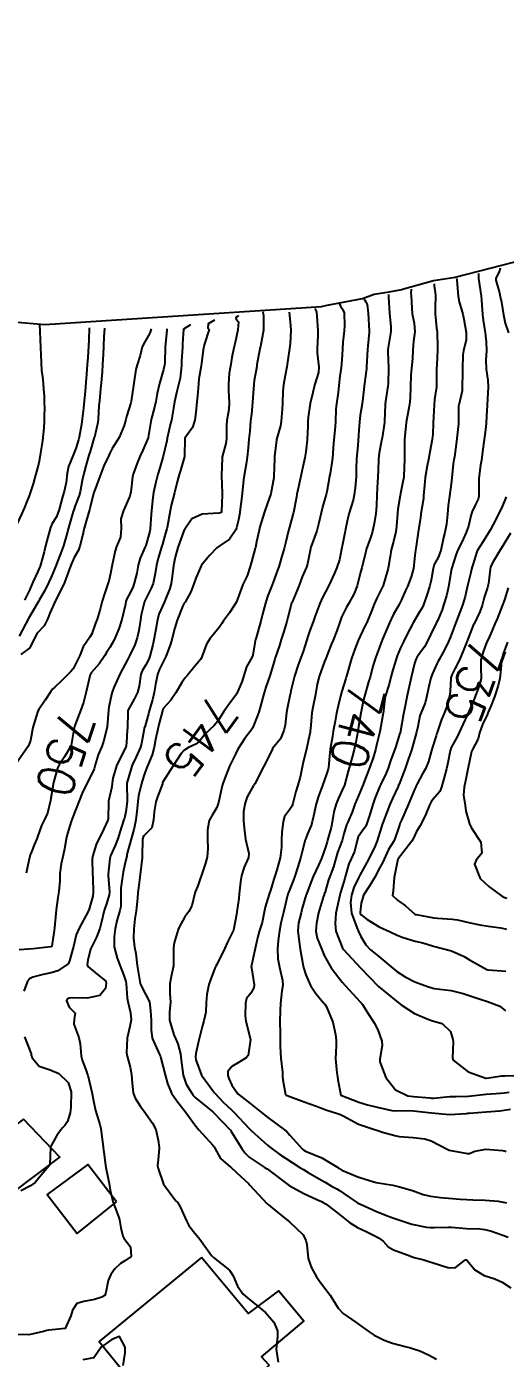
# Model space of a CAD drawing. Header units: metres. Extents: x 298520 to 308411, y 7433745 to 7450750.
# Drawn here: x 299340.1 to 299392.7, y 7449612.2 to 7449758.6 of the extents above; entities that cross this region are included whole.
import ezdxf
from ezdxf.enums import TextEntityAlignment as Align

# ---------------------------------------------------------------- set-up
doc = ezdxf.new("R2010")
doc.units = ezdxf.units.M
doc.header["$LTSCALE"] = 10
for name, color, linetype in [('Area', 45, 'Continuous'), ('Cotas', 45, 'Continuous'), ('Curvas de Nivel 1m', 11, 'Continuous'), ('Curvas de Nivel 5m', 15, 'Continuous'), ('Edificações', 30, 'Continuous'), ('Vias Primárias', 230, 'Continuous')]:
    doc.layers.add(name, color=color, linetype=linetype)
doc.styles.add('Style-STANDARD', font='STANDARD.shx')

msp = doc.modelspace()

# ---------------------------------------------------------------- linework, layer by layer
at = {"layer": 'Area'}
msp.add_polyline3d([(299327.1, 7449727.1, 755.53), (299342.08, 7449725.84, 754.56), (299372.51, 7449727.81, 744.97), (299373.14, 7449727.95, 744.9), (299377.02, 7449728.7, 743.29), (299378.3, 7449729.18, 742.67), (299379.96, 7449729.41, 742.09), (299381.36, 7449729.69, 741.09), (299381.41, 7449729.72, 740.94), (299384.83, 7449730.68, 739.72), (299387.22, 7449731.03, 739.11), (299394.91, 7449733.02, 735.55)], dxfattribs=at)
at = {"layer": 'Curvas de Nivel 1m', "flags": 128}
for points, elevation in [([(299392.16, 7449732.02), (299392.08, 7449731.7), (299391.67, 7449730.92), (299391.7, 7449730.69), (299392.09, 7449729.31), (299392.18, 7449728.91), (299392.3, 7449728.28), (299392.54, 7449726.91), (299392.73, 7449725.99), (299393.08, 7449724.9)], 737), ([(299387.38, 7449730.88), (299387.38, 7449730.86), (299387.39, 7449730.81), (299387.41, 7449730.67), (299387.54, 7449728.96), (299387.67, 7449728.32), (299388.05, 7449726.96), (299388.17, 7449726.43), (299388.43, 7449724.95), (299388.41, 7449724.16), (299388.12, 7449722.95), (299388.05, 7449722.51), (299388.02, 7449720.96), (299388.02, 7449720.51), (299388, 7449718.96), (299387.97, 7449718.55), (299387.61, 7449716.96), (299387.6, 7449716.9), (299387.57, 7449714.96), (299387.57, 7449714.9), (299387.51, 7449714.27), (299387.37, 7449712.96), (299387.15, 7449711.29), (299387.08, 7449710.97), (299387.01, 7449710.51), (299386.85, 7449708.97), (299386.77, 7449708.3), (299386.58, 7449706.97), (299386.44, 7449705.94), (299386.36, 7449704.98), (299386.27, 7449703.87), (299386.07, 7449702.98), (299385.93, 7449702.42), (299385.64, 7449700.99), (299385.33, 7449700.2), (299384.89, 7449699.43), (299384.78, 7449699), (299384.59, 7449697.72), (299384.39, 7449697), (299384.12, 7449696.17), (299383.74, 7449695.01), (299383.59, 7449694.69), (299383.26, 7449694.16), (299382.58, 7449693.02), (299381.91, 7449691.7), (299381.58, 7449691.03), (299381.47, 7449690.8), (299381.22, 7449690.3), (299380.84, 7449689.41), (299380.71, 7449689.04), (299380.37, 7449687.87), (299380.14, 7449687.05), (299379.94, 7449686.28), (299379.56, 7449685.06), (299379.49, 7449684.72), (299379.29, 7449683.06), (299379.27, 7449682.92), (299379.12, 7449682.08), (299378.92, 7449681.06), (299378.58, 7449679.58), (299378.45, 7449679.07), (299378.18, 7449678.18), (299377.79, 7449677.08), (299377.04, 7449675.09), (299376.43, 7449673.69), (299376.19, 7449673.1), (299375.89, 7449672.22), (299375.41, 7449671.11), (299375.28, 7449670.81), (299374.97, 7449669.82), (299374.82, 7449669.25), (299374.78, 7449669.11), (299374.27, 7449667.8), (299374.09, 7449667.12), (299373.85, 7449666.2), (299373.42, 7449665.13), (299373.28, 7449664.77), (299372.9, 7449663.46), (299372.82, 7449663.21), (299372.8, 7449663.13), (299372.75, 7449662.99), (299372.2, 7449661.14), (299371.97, 7449660.03), (299371.89, 7449659.14), (299372.05, 7449658.36), (299372.54, 7449657.13), (299372.62, 7449656.93), (299372.82, 7449656.46), (299373.59, 7449655.12), (299374.78, 7449653.54), (299375.15, 7449653.11), (299376.76, 7449651.38), (299376.9, 7449651.23), (299377.02, 7449651.09), (299377.67, 7449650), (299378.3, 7449649.07), (299378.72, 7449648.3), (299379.16, 7449647.06), (299379.2, 7449646.55), (299378.94, 7449645.06), (299378.94, 7449644.79), (299379.59, 7449643.05), (299380.64, 7449641.71), (299382.02, 7449641.03), (299382.63, 7449640.95), (299384.44, 7449640.8), (299384.63, 7449640.78), (299384.84, 7449640.78), (299386.63, 7449640.95), (299386.65, 7449640.95), (299387.3, 7449640.96), (299388.63, 7449640.99), (299388.68, 7449640.99), (299390.64, 7449641.23), (299392.21, 7449641.33), (299392.64, 7449641.36), (299393.17, 7449641.42)], 739), ([(299389.77, 7449731.45), (299389.77, 7449730.96), (299389.77, 7449730.94), (299389.77, 7449730.87), (299390.07, 7449728.94), (299390.12, 7449728.49), (299390.22, 7449726.93), (299390.29, 7449726.29), (299390.5, 7449724.93), (299390.64, 7449723.91), (299390.66, 7449722.93), (299390.6, 7449721.93), (299390.61, 7449720.93), (299390.79, 7449719.71), (299390.86, 7449718.93), (299390.77, 7449717.7), (299390.72, 7449716.93), (299390.66, 7449715.79), (299390.62, 7449714.93), (299390.5, 7449713.94), (299390.36, 7449712.93), (299390.27, 7449712.14), (299390.11, 7449710.93), (299390.01, 7449710.38), (299389.82, 7449708.94), (299389.81, 7449708.56), (299389.82, 7449706.94), (299389.73, 7449706.62), (299389.41, 7449705.98), (299389.08, 7449705.26), (299388.99, 7449704.94), (299388.67, 7449703.66), (299388.43, 7449702.95), (299388.09, 7449702.23), (299387.48, 7449700.96), (299387.44, 7449700.86), (299387.34, 7449700.58), (299386.83, 7449698.97), (299386.69, 7449698.34), (299386.48, 7449696.98), (299386.26, 7449696.01), (299385.95, 7449694.98), (299385.77, 7449694.48), (299385.26, 7449693.26), (299385.17, 7449693.07), (299385.13, 7449692.99), (299384.52, 7449691.71), (299384.18, 7449691), (299383.83, 7449690.4), (299383.21, 7449689.56), (299382.99, 7449689.23), (299382.89, 7449689.01), (299382.76, 7449688.57), (299382.39, 7449687.02), (299382.16, 7449686.03), (299381.95, 7449685.03), (299381.64, 7449683.54), (299381.54, 7449683.03), (299381.2, 7449681.12), (299381.19, 7449681.04), (299381.17, 7449680.98), (299381.11, 7449680.78), (299380.68, 7449679.45), (299380.54, 7449679.05), (299380.15, 7449677.97), (299379.83, 7449677.05), (299379.61, 7449676.5), (299379.05, 7449675.3), (299378.94, 7449675.06), (299378.38, 7449673.71), (299378.15, 7449673.07), (299377.78, 7449671.86), (299377.54, 7449671.08), (299377.38, 7449670.69), (299376.98, 7449670.12), (299376.56, 7449669.5), (299376.43, 7449669.1), (299376.16, 7449667.89), (299375.79, 7449667.1), (299375.51, 7449666.53), (299375.13, 7449665.11), (299375.09, 7449664.94), (299374.91, 7449664.33), (299374.62, 7449663.39), (299374.54, 7449663.11), (299374.22, 7449661.78), (299374.09, 7449661.12), (299374, 7449659.98), (299374.1, 7449659.12), (299374.82, 7449657.26), (299374.93, 7449657.11), (299376.8, 7449655.09), (299378.77, 7449653.06), (299380.76, 7449651.43), (299381.27, 7449651.03), (299382.74, 7449650.1), (299384.32, 7449649.41), (299384.73, 7449649.29), (299385.8, 7449648.98), (299386.71, 7449648.1), (299386.96, 7449647.22), (299386.98, 7449646.97), (299386.91, 7449645.19), (299387.01, 7449644.97), (299388.66, 7449643.67), (299390.6, 7449642.98), (299390.65, 7449642.98), (299392.34, 7449643.22), (299392.66, 7449643.23), (299394.27, 7449643.27)], 738), ([(299379.9, 7449729.11), (299379.9, 7449729.06), (299379.89, 7449728.84), (299379.98, 7449727.06), (299380.14, 7449725.56), (299380.14, 7449725.05), (299379.85, 7449723.29), (299379.82, 7449723.06), (299379.82, 7449722.84), (299379.89, 7449721.06), (299379.84, 7449719.33), (299379.81, 7449719.06), (299379.55, 7449717.36), (299379.5, 7449717.1), (299379.5, 7449717.06), (299379.43, 7449715.14), (299379.43, 7449715.06), (299379.18, 7449713.38), (299379.13, 7449713.06), (299378.87, 7449711.67), (299378.79, 7449711.07), (299378.74, 7449709.78), (299378.71, 7449709.07), (299378.63, 7449707.87), (299378.61, 7449707.07), (299378.58, 7449705.89), (299378.49, 7449705.07), (299378.33, 7449704.13), (299378.12, 7449703.07), (299377.95, 7449702.49), (299377.43, 7449701.08), (299377.41, 7449701.01), (299377.34, 7449700.72), (299376.94, 7449699.09), (299376.82, 7449698.59), (299376.43, 7449697.09), (299376.11, 7449696.27), (299375.47, 7449695.11), (299375.27, 7449694.75), (299374.73, 7449693.64), (299374.53, 7449693.12), (299374.21, 7449692.15), (299373.8, 7449691.12), (299373.63, 7449690.72), (299373.21, 7449689.7), (299373.05, 7449689.29), (299372.98, 7449689.13), (299372.85, 7449688.78), (299372.25, 7449687.14), (299372.04, 7449686.28), (299371.84, 7449685.15), (299371.54, 7449683.55), (299371.47, 7449683.15), (299371.31, 7449681.35), (299371.28, 7449681.16), (299371.26, 7449681.01), (299371.1, 7449680.19), (299370.91, 7449679.34), (299370.86, 7449679.16), (299370.5, 7449677.73), (299370.39, 7449677.17), (299370.16, 7449676.06), (299369.92, 7449675.17), (299369.71, 7449674.5), (299369.37, 7449673.18), (299369.28, 7449672.91), (299369.01, 7449672.48), (299368.43, 7449671.75), (299368.29, 7449671.19), (299368.17, 7449669.99), (299368.13, 7449669.19), (299368.12, 7449668.36), (299367.96, 7449667.19), (299367.6, 7449665.87), (299367.39, 7449665.2), (299367.27, 7449664.85), (299366.9, 7449663.61), (299366.8, 7449663.31), (299366.76, 7449663.21), (299366.32, 7449661.77), (299366.22, 7449661.22), (299365.99, 7449660.09), (299365.71, 7449659.22), (299365.51, 7449658.56), (299365.22, 7449657.23), (299365.16, 7449656.89), (299364.8, 7449655.35), (299364.78, 7449655.26), (299364.78, 7449655.23), (299364.8, 7449655.09), (299365.1, 7449653.23), (299365.08, 7449652.92), (299364.76, 7449652.32), (299364.27, 7449651.72), (299364.15, 7449651.24), (299364.13, 7449649.84), (299364.2, 7449649.24), (299364.7, 7449647.23), (299364.44, 7449645.48), (299364.24, 7449645.23), (299363.27, 7449644.64), (299362.67, 7449644.25), (299362.21, 7449643.71), (299362.2, 7449643.26), (299362.33, 7449642.94), (299362.64, 7449642.21), (299363.33, 7449641.24), (299364.62, 7449640.22), (299365.91, 7449639.22), (299366.6, 7449638.65), (299368.46, 7449637.3), (299368.58, 7449637.22), (299368.64, 7449637.18), (299369.05, 7449636.7), (299370.44, 7449635.16), (299370.56, 7449635.06), (299370.75, 7449634.97), (299372.55, 7449634.21), (299374.37, 7449633.11), (299374.47, 7449633.05), (299374.53, 7449633.01), (299374.76, 7449632.88), (299376.52, 7449632.13), (299377.32, 7449631.88), (299378.52, 7449631.51), (299380.35, 7449631.2), (299380.51, 7449631.18), (299381.09, 7449631.03), (299382.51, 7449630.63), (299383.71, 7449630.2), (299384.5, 7449629.99), (299385.62, 7449629.86), (299386.5, 7449629.77), (299387.77, 7449629.68), (299388.5, 7449629.63), (299389.17, 7449629.61), (299390.5, 7449629.58), (299391.96, 7449629.44), (299392.5, 7449629.35), (299392.87, 7449629.27)], 742), ([(299382.39, 7449729.7), (299382.35, 7449729.25), (299382.37, 7449729.02), (299382.4, 7449728.29), (299382.48, 7449727.02), (299382.69, 7449725.97), (299382.78, 7449725.02), (299382.64, 7449724), (299382.55, 7449723.02), (299382.52, 7449722.1), (299382.4, 7449721.02), (299382.34, 7449720.26), (299382.31, 7449719.02), (299382.25, 7449717.73), (299382.19, 7449717.03), (299382.1, 7449716.46), (299381.84, 7449715.04), (299381.65, 7449713.19), (299381.64, 7449713.04), (299381.63, 7449712.9), (299381.65, 7449711.04), (299381.57, 7449709.16), (299381.56, 7449709.04), (299381.44, 7449708.35), (299381.22, 7449707.25), (299381.18, 7449707.04), (299380.92, 7449705.52), (299380.87, 7449705.05), (299380.77, 7449703.65), (299380.68, 7449703.05), (299380.43, 7449701.97), (299380.19, 7449701.05), (299380.05, 7449700.33), (299379.84, 7449699.05), (299379.74, 7449698.64), (299379.3, 7449697.15), (299379.28, 7449697.08), (299379.27, 7449697.06), (299378.59, 7449695.76), (299378.3, 7449695.07), (299378.02, 7449694.31), (299377.51, 7449693.08), (299377.42, 7449692.91), (299377.25, 7449692.59), (299376.53, 7449691.09), (299376.17, 7449690.15), (299375.83, 7449689.1), (299375.25, 7449687.18), (299375.24, 7449687.11), (299375.22, 7449687.07), (299375.18, 7449686.92), (299374.76, 7449685.51), (299374.65, 7449685.11), (299374.35, 7449683.91), (299374.18, 7449683.12), (299374.02, 7449682.22), (299373.81, 7449681.12), (299373.71, 7449680.52), (299373.48, 7449679.13), (299373.43, 7449678.77), (299373.28, 7449677.13), (299373.24, 7449676.95), (299373.06, 7449676.4), (299372.61, 7449675.14), (299372.19, 7449673.98), (299371.92, 7449673.15), (299371.62, 7449671.78), (299371.49, 7449671.15), (299371.37, 7449670.77), (299370.97, 7449669.82), (299370.78, 7449669.34), (299370.72, 7449669.16), (299370.35, 7449667.76), (299370.19, 7449667.17), (299369.9, 7449666.2), (299369.58, 7449665.17), (299369.41, 7449664.68), (299368.9, 7449663.39), (299368.83, 7449663.24), (299368.82, 7449663.18), (299368.79, 7449663.08), (299368.32, 7449661.19), (299368.05, 7449660), (299367.9, 7449659.19), (299367.74, 7449658.1), (299367.68, 7449657.2), (299367.73, 7449656.11), (299367.91, 7449655.19), (299368.24, 7449653.73), (299368.26, 7449653.19), (299368.16, 7449652.58), (299368.01, 7449651.19), (299367.98, 7449650.42), (299367.95, 7449649.19), (299367.98, 7449647.93), (299367.98, 7449647.19), (299367.96, 7449646.46), (299368.06, 7449645.19), (299368.22, 7449643.62), (299368.23, 7449643.19), (299368.27, 7449642.8), (299368.54, 7449641.18), (299368.59, 7449641.13), (299368.63, 7449641.12), (299368.73, 7449641.08), (299370.62, 7449640.36), (299371.85, 7449639.92), (299372.62, 7449639.64), (299372.99, 7449639.51), (299374.29, 7449639.11), (299374.61, 7449638.99), (299374.88, 7449638.83), (299376.6, 7449637.93), (299378.33, 7449637.32), (299378.59, 7449637.25), (299379.24, 7449637.05), (299380.58, 7449636.66), (299381.05, 7449636.56), (299382.58, 7449636.44), (299383.88, 7449636.31), (299384.57, 7449636.07), (299386.42, 7449635.12), (299386.56, 7449635.07), (299387.16, 7449634.96), (299388.56, 7449634.71), (299388.79, 7449634.71), (299389.37, 7449634.94), (299390.57, 7449635.17), (299392.43, 7449635.03), (299392.56, 7449635), (299392.64, 7449634.98), (299392.83, 7449634.9)], 741), ([(299374.49, 7449728.09), (299374.62, 7449727.85), (299374.84, 7449727.51), (299375.01, 7449727.12), (299375.04, 7449725.72), (299374.99, 7449725.12), (299374.87, 7449723.87), (299374.82, 7449723.12), (299374.76, 7449721.95), (299374.67, 7449721.12), (299374.54, 7449720.15), (299374.42, 7449719.12), (299374.33, 7449718.35), (299374.15, 7449717.12), (299374.1, 7449716.56), (299374.04, 7449715.12), (299374.01, 7449714.63), (299373.86, 7449713.13), (299373.83, 7449712.79), (299373.73, 7449711.13), (299373.7, 7449710.88), (299373.45, 7449709.46), (299373.39, 7449709.19), (299373.38, 7449709.13), (299373.1, 7449707.45), (299373.03, 7449707.13), (299372.66, 7449705.88), (299372.48, 7449705.14), (299372.24, 7449704.01), (299372.01, 7449703.15), (299371.35, 7449701.34), (299371.31, 7449701.21), (299371.3, 7449701.16), (299370.97, 7449699.52), (299370.86, 7449699.16), (299370.4, 7449698.08), (299370.05, 7449697.17), (299369.85, 7449696.62), (299369.28, 7449695.32), (299369.23, 7449695.22), (299369.22, 7449695.18), (299368.82, 7449693.62), (299368.71, 7449693.19), (299368.36, 7449692.07), (299368.09, 7449691.19), (299367.88, 7449690.53), (299367.43, 7449689.2), (299367.37, 7449689.03), (299367.2, 7449688.42), (299366.82, 7449687.21), (299366.41, 7449685.96), (299366.18, 7449685.21), (299365.81, 7449683.89), (299365.61, 7449683.22), (299365.12, 7449681.91), (299364.91, 7449681.44), (299364.78, 7449681.23), (299364.06, 7449680.28), (299363.38, 7449679.25), (299363.27, 7449679.06), (299363.08, 7449678.68), (299362.38, 7449677.26), (299361.94, 7449676.15), (299361.63, 7449675.27), (299361.51, 7449674.8), (299361.2, 7449673.28), (299361.01, 7449672.72), (299360.45, 7449671.83), (299360.17, 7449671.29), (299359.98, 7449670.29), (299359.96, 7449669.29), (299360, 7449668.24), (299359.94, 7449667.29), (299359.71, 7449666.52), (299359.3, 7449665.3), (299359.21, 7449665), (299358.91, 7449664.13), (299358.66, 7449663.53), (299358.6, 7449663.3), (299358.27, 7449661.91), (299357.94, 7449661.31), (299357.47, 7449660.71), (299356.86, 7449659.59), (299356.75, 7449659.32), (299356.32, 7449657.84), (299356.24, 7449657.33), (299356.23, 7449656.74), (299356.23, 7449655.33), (299355.99, 7449654.14), (299355.82, 7449653.34), (299355.83, 7449652.27), (299355.92, 7449651.34), (299355.81, 7449650.27), (299355.78, 7449649.34), (299356.29, 7449647.75), (299356.47, 7449647.33), (299356.7, 7449646.75), (299357.01, 7449645.65), (299357.04, 7449645.32), (299357.07, 7449644.94), (299357.31, 7449643.32), (299357.64, 7449642.31), (299358.24, 7449641.31), (299358.41, 7449641.08), (299358.63, 7449640.85), (299360.58, 7449639.28), (299360.61, 7449639.25), (299362.49, 7449637.25), (299362.53, 7449637.2), (299362.58, 7449637.12), (299363.74, 7449635.24), (299364.08, 7449634.76), (299364.55, 7449634.31), (299366.22, 7449633.21), (299366.54, 7449633), (299367.31, 7449632.42), (299368.52, 7449631.49), (299368.97, 7449631.18), (299370.5, 7449630.33), (299372.01, 7449629.64), (299372.5, 7449629.41), (299372.68, 7449629.32), (299373.03, 7449629.13), (299374.48, 7449627.98), (299375.59, 7449627.1), (299376.46, 7449626.57), (299377.43, 7449626.11), (299378.45, 7449625.61), (299378.8, 7449625.42), (299379.28, 7449625.06), (299379.84, 7449624.45), (299380.43, 7449624.09), (299381.92, 7449623.54), (299382.43, 7449623.36), (299382.69, 7449623.28), (299383.77, 7449623), (299384.42, 7449622.79), (299384.7, 7449622.7), (299386.4, 7449622.18), (299387.23, 7449622.13), (299388.26, 7449622.95), (299388.36, 7449623.01), (299388.41, 7449623.01), (299388.52, 7449622.95), (299389.37, 7449621.9), (299390.4, 7449621.29), (299391.58, 7449620.91), (299392.39, 7449620.56), (299393.35, 7449619.92)], 744), ([(299377.21, 7449728.6), (299377.27, 7449728.49), (299377.38, 7449728.32), (299377.52, 7449728.01), (299377.65, 7449727.08), (299377.74, 7449725.08), (299377.74, 7449724.97), (299377.62, 7449723.46), (299377.59, 7449723.08), (299377.48, 7449721.19), (299377.46, 7449721.08), (299377.45, 7449720.95), (299377.22, 7449719.09), (299377.17, 7449718.7), (299376.97, 7449717.09), (299376.77, 7449715.85), (299376.68, 7449715.09), (299376.63, 7449714.22), (299376.55, 7449713.09), (299376.46, 7449712.11), (299376.37, 7449711.1), (299376.33, 7449709.98), (299376.31, 7449709.1), (299376.2, 7449707.87), (299376.11, 7449707.1), (299375.99, 7449706.52), (299375.57, 7449705.11), (299375.39, 7449704.39), (299375.16, 7449703.33), (299375.11, 7449703.11), (299374.82, 7449701.66), (299374.73, 7449701.12), (299374.49, 7449699.97), (299374.2, 7449699.12), (299373.94, 7449698.5), (299373.33, 7449697.13), (299373.32, 7449697.11), (299373.3, 7449697.07), (299372.63, 7449695.8), (299372.34, 7449695.14), (299371.8, 7449693.69), (299371.6, 7449693.15), (299371.24, 7449692.18), (299370.98, 7449691.42), (299370.89, 7449691.16), (299370.49, 7449689.89), (299370.25, 7449689.17), (299369.95, 7449688.41), (299369.54, 7449687.18), (299369.47, 7449686.89), (299369.16, 7449685.54), (299369.09, 7449685.25), (299369.07, 7449685.18), (299368.73, 7449683.59), (299368.67, 7449683.18), (299368.51, 7449681.79), (299368.39, 7449681.19), (299368, 7449680.29), (299367.14, 7449679.2), (299367.12, 7449679.17), (299367.08, 7449679.08), (299366.15, 7449677.21), (299365.17, 7449675.35), (299365.1, 7449675.23), (299365.07, 7449675.2), (299365.04, 7449675.16), (299364.35, 7449673.91), (299364.13, 7449673.24), (299363.94, 7449672.31), (299363.92, 7449671.24), (299364.04, 7449670.17), (299364.16, 7449669.24), (299364.51, 7449667.67), (299364.5, 7449667.23), (299364, 7449666.17), (299363.72, 7449665.24), (299363.61, 7449664.55), (299363.46, 7449663.24), (299363.41, 7449662.72), (299363.21, 7449661.25), (299363.15, 7449660.96), (299362.85, 7449659.25), (299362.17, 7449657.92), (299361.89, 7449657.26), (299361.02, 7449655.49), (299360.9, 7449655.28), (299360.87, 7449655.21), (299360.8, 7449655.07), (299360.29, 7449653.77), (299360.13, 7449653.29), (299359.89, 7449652.16), (299359.84, 7449651.29), (299359.78, 7449650.25), (299359.59, 7449649.29), (299359.4, 7449648.61), (299359.06, 7449647.3), (299358.99, 7449647.01), (299358.69, 7449645.68), (299358.66, 7449645.3), (299358.68, 7449644.98), (299359.31, 7449643.29), (299360.64, 7449641.51), (299360.74, 7449641.38), (299360.81, 7449641.28), (299361.7, 7449640.34), (299362.62, 7449639.51), (299362.89, 7449639.25), (299364.59, 7449637.42), (299364.77, 7449637.23), (299366.57, 7449635.61), (299366.78, 7449635.42), (299367.08, 7449635.2), (299367.95, 7449634.58), (299368.55, 7449634.17), (299370.15, 7449633.16), (299370.53, 7449632.93), (299371.06, 7449632.62), (299372.52, 7449631.77), (299372.92, 7449631.54), (299373.62, 7449631.12), (299374.2, 7449630.8), (299374.51, 7449630.61), (299376.03, 7449629.56), (299376.49, 7449629.26), (299376.61, 7449629.2), (299376.88, 7449629.08), (299378.48, 7449628.36), (299379.66, 7449627.87), (299380.47, 7449627.57), (299382.11, 7449627.02), (299382.46, 7449626.92), (299384.07, 7449626.61), (299384.46, 7449626.57), (299384.89, 7449626.56), (299386.46, 7449626.6), (299386.83, 7449626.6), (299388.46, 7449626.46), (299389.93, 7449626.4), (299390.46, 7449626.33), (299391.22, 7449626.14), (299392.45, 7449625.73), (299393.04, 7449625.48)], 743), ([(299366.07, 7449727.22), (299366.15, 7449726.73), (299366.15, 7449725.21), (299365.79, 7449723.41), (299365.75, 7449723.23), (299365.73, 7449723.11), (299365.6, 7449722.4), (299365.42, 7449721.4), (299365.39, 7449721.23), (299365.12, 7449719.69), (299365.06, 7449719.24), (299364.98, 7449717.81), (299364.94, 7449717.24), (299364.8, 7449715.97), (299364.71, 7449715.24), (299364.62, 7449714.12), (299364.54, 7449713.24), (299364.45, 7449712.27), (299364.34, 7449711.24), (299364.24, 7449710.46), (299364.01, 7449709.24), (299363.93, 7449708.75), (299363.78, 7449707.25), (299363.74, 7449706.93), (299363.53, 7449705.25), (299363.52, 7449705.12), (299363.38, 7449704.36), (299363.17, 7449703.46), (299363.09, 7449703.25), (299362.39, 7449702.23), (299361.36, 7449701.52), (299360.99, 7449701.28), (299360.21, 7449700.42), (299359.32, 7449699.38), (299359.29, 7449699.33), (299359.28, 7449699.3), (299358.69, 7449697.93), (299358.48, 7449697.31), (299358.15, 7449696.45), (299357.51, 7449695.32), (299357.41, 7449695.18), (299357.27, 7449694.92), (299356.64, 7449693.33), (299356.39, 7449692.48), (299356.09, 7449691.34), (299355.89, 7449690.67), (299355.39, 7449689.35), (299355.2, 7449688.96), (299354.67, 7449687.87), (299354.48, 7449687.36), (299354.26, 7449686.27), (299354.13, 7449685.36), (299353.94, 7449684.57), (299353.58, 7449683.37), (299353.48, 7449683.02), (299353.12, 7449681.72), (299353.03, 7449681.45), (299353.01, 7449681.37), (299352.72, 7449679.75), (299352.61, 7449679.37), (299352.14, 7449678.31), (299351.7, 7449677.38), (299351.54, 7449676.91), (299351.12, 7449675.39), (299351.12, 7449675.32), (299351.14, 7449673.4), (299351, 7449672.24), (299350.84, 7449671.56), (299350.79, 7449671.4), (299350.35, 7449670.02), (299350.16, 7449669.41), (299349.83, 7449668.54), (299349.31, 7449667.42), (299349.23, 7449667.13), (299349.06, 7449665.42), (299349.06, 7449665.27), (299349.2, 7449663.42), (299349.18, 7449663.12), (299348.88, 7449662.16), (299348.68, 7449661.62), (299348.62, 7449661.42), (299348.27, 7449660.02), (299348.12, 7449659.43), (299347.78, 7449658.49), (299347.24, 7449657.44), (299347.12, 7449657.14), (299346.81, 7449655.96), (299346.75, 7449655.44), (299346.8, 7449655.26), (299347.67, 7449654.55), (299348.78, 7449653.65), (299348.85, 7449653.42), (299348.77, 7449652.82), (299348.12, 7449652.07), (299346.76, 7449651.77), (299345.11, 7449651.82), (299344.76, 7449651.78), (299344.56, 7449651.67), (299344.46, 7449651.47), (299344.75, 7449650.77), (299345.41, 7449650.13), (299345.3, 7449649.46), (299345.27, 7449648.92), (299345.81, 7449647.45), (299345.99, 7449646.75), (299346.07, 7449645.45), (299346.19, 7449644.96), (299346.67, 7449643.72), (299346.76, 7449643.44), (299346.8, 7449643.3), (299347.27, 7449641.43), (299347.48, 7449640.29), (299347.67, 7449639.43), (299348.15, 7449637.87), (299348.24, 7449637.43), (299348.29, 7449637.13), (299348.51, 7449635.42), (299348.51, 7449635.37), (299348.56, 7449634.83), (299348.75, 7449633.42), (299348.8, 7449633.16), (299349.17, 7449631.41), (299349.27, 7449630.65), (299349.55, 7449629.41), (299350.22, 7449627.65), (299350.29, 7449627.4), (299350.45, 7449626.52), (299350.66, 7449625.61), (299350.77, 7449625.4), (299351.5, 7449624.45), (299351.58, 7449623.38), (299350.9, 7449622.91), (299350.41, 7449622.6), (299349.79, 7449622.02), (299349.36, 7449621.41), (299349.05, 7449620.75), (299348.8, 7449619.42), (299348.69, 7449619.1), (299348.37, 7449618.91), (299347.56, 7449618.63), (299346.36, 7449618.43), (299345.62, 7449618.19), (299345.14, 7449617.46), (299344.95, 7449616.86), (299344.32, 7449615.47), (299342.54, 7449615.27), (299342.32, 7449615.22), (299341.93, 7449615.11), (299340.32, 7449614.77), (299339.07, 7449614.78)], 747), ([(299360.75, 7449726.3), (299360.05, 7449725.89), (299360.03, 7449725.43), (299360.17, 7449725.29), (299359.62, 7449723.59), (299359.56, 7449723.35), (299359.55, 7449723.3), (299359.31, 7449721.58), (299359.27, 7449721.3), (299359.03, 7449719.85), (299358.97, 7449719.31), (299358.88, 7449717.98), (299358.8, 7449717.31), (299358.68, 7449716.15), (299358.59, 7449715.31), (299358.32, 7449714.5), (299357.49, 7449713.32), (299357.45, 7449711.34), (299357.45, 7449711.32), (299356.99, 7449709.78), (299356.85, 7449709.33), (299356.63, 7449708.53), (299356.34, 7449707.34), (299355.99, 7449705.93), (299355.86, 7449705.34), (299355.54, 7449703.52), (299355.51, 7449703.35), (299355.37, 7449702.89), (299355.03, 7449701.68), (299354.93, 7449701.35), (299354.56, 7449700.14), (299354.37, 7449699.36), (299354.22, 7449698.45), (299354, 7449697.36), (299353.8, 7449696.86), (299353.28, 7449695.83), (299353.12, 7449695.52), (299353.06, 7449695.37), (299352.7, 7449693.93), (299352.6, 7449693.38), (299352.42, 7449692.2), (299352.24, 7449691.38), (299351.99, 7449690.62), (299351.39, 7449689.39), (299351.32, 7449689.27), (299351.2, 7449689.05), (299350.32, 7449687.4), (299349.67, 7449685.92), (299349.48, 7449685.42), (299349.41, 7449685.16), (299349.14, 7449683.75), (299349.08, 7449683.47), (299349.08, 7449683.42), (299348.94, 7449681.6), (299348.91, 7449681.42), (299348.54, 7449679.98), (299348.34, 7449679.43), (299347.97, 7449678.54), (299347.63, 7449677.43), (299347.5, 7449676.99), (299347.05, 7449676.01), (299346.73, 7449675.44), (299346.18, 7449674.3), (299345.85, 7449673.46), (299345.14, 7449671.61), (299345.08, 7449671.47), (299344.99, 7449671.2), (299344.57, 7449669.88), (299344.47, 7449669.48), (299344.24, 7449668.19), (299344.09, 7449667.48), (299343.87, 7449666.54), (299343.74, 7449665.48), (299343.72, 7449664.67), (299343.63, 7449663.48), (299343.53, 7449662.84), (299343.33, 7449661.49), (299343.28, 7449661.07), (299343.15, 7449659.49), (299343.12, 7449659.22), (299342.87, 7449657.49), (299342.86, 7449657.45), (299342.82, 7449657.43), (299342.75, 7449657.42), (299340.82, 7449657.21), (299339.27, 7449657.08)], 749), ([(299363.4, 7449726.8), (299363.08, 7449726.61), (299363.12, 7449726.41), (299363.38, 7449726.11), (299363.3, 7449725.25), (299363.01, 7449723.86), (299362.89, 7449723.26), (299362.67, 7449722.19), (299362.49, 7449721.26), (299362.36, 7449720.47), (299362.28, 7449719.26), (299362.29, 7449718.53), (299362.35, 7449717.26), (299362.31, 7449716.48), (299362.11, 7449715.26), (299362.06, 7449714.71), (299362.06, 7449713.26), (299362, 7449712.75), (299361.6, 7449711.27), (299361.58, 7449711.15), (299361.53, 7449709.27), (299361.53, 7449709.18), (299361.58, 7449707.27), (299361.58, 7449707.11), (299361.51, 7449705.27), (299361.48, 7449705.18), (299361.39, 7449705.12), (299361.22, 7449705.1), (299359.39, 7449704.98), (299358.24, 7449704.45), (299357.47, 7449703.32), (299357.44, 7449703.26), (299357.37, 7449703.13), (299356.73, 7449701.33), (299356.43, 7449700.24), (299356.24, 7449699.34), (299356.09, 7449698.12), (299355.99, 7449697.34), (299355.84, 7449696.8), (299355.27, 7449695.45), (299355.24, 7449695.38), (299355.23, 7449695.35), (299354.64, 7449693.97), (299354.47, 7449693.36), (299354.28, 7449692.32), (299354.11, 7449691.36), (299353.95, 7449690.63), (299353.63, 7449689.37), (299353.51, 7449689.05), (299353.19, 7449688.43), (299352.8, 7449687.76), (299352.65, 7449687.38), (299352.48, 7449686.07), (299352.29, 7449685.38), (299351.9, 7449684.63), (299351.22, 7449683.39), (299351.2, 7449683.32), (299351.17, 7449681.39), (299351.16, 7449681.34), (299351.1, 7449680.44), (299351.02, 7449679.46), (299351, 7449679.39), (299350.91, 7449679.22), (299349.99, 7449677.41), (299349.58, 7449675.94), (299349.51, 7449675.41), (299349.45, 7449675), (299349.1, 7449673.42), (299349.09, 7449673.34), (299349.04, 7449671.42), (299349.03, 7449671.38), (299348.99, 7449671.25), (299348.4, 7449670), (299348.1, 7449669.43), (299347.72, 7449668.68), (299347.35, 7449667.44), (299347.31, 7449667.06), (299347.32, 7449665.44), (299347.35, 7449665), (299347.42, 7449663.43), (299347.35, 7449662.97), (299346.92, 7449661.44), (299346.91, 7449661.4), (299346.87, 7449661.29), (299345.87, 7449659.45), (299345.55, 7449658.75), (299345.23, 7449657.46), (299344.81, 7449655.86), (299344.68, 7449655.6), (299344.55, 7449655.47), (299343.5, 7449654.78), (299342.79, 7449654.54), (299341.91, 7449654.38), (299340.78, 7449654.08), (299340.41, 7449653.89), (299340.15, 7449653.53), (299339.76, 7449652.54)], 748), ([(299368.96, 7449727.19), (299369.11, 7449725.72), (299369.14, 7449725.18), (299369.07, 7449723.73), (299369.01, 7449723.19), (299368.83, 7449721.95), (299368.71, 7449721.19), (299368.53, 7449720.23), (299368.33, 7449719.19), (299368.26, 7449718.49), (299368.21, 7449717.19), (299368.18, 7449716.54), (299368.08, 7449715.19), (299368.01, 7449714.69), (299367.58, 7449713.2), (299367.56, 7449713.13), (299367.48, 7449712.51), (299367.36, 7449711.31), (299367.34, 7449711.2), (299367.33, 7449711.08), (299367.27, 7449709.2), (299367.26, 7449709.02), (299366.96, 7449707.21), (299366.55, 7449706.07), (299366.23, 7449705.22), (299365.74, 7449703.59), (299365.65, 7449703.23), (299365.36, 7449701.92), (299365.25, 7449701.33), (299365.23, 7449701.23), (299364.82, 7449699.74), (299364.68, 7449699.24), (299364.34, 7449698.21), (299363.88, 7449697.24), (299363.7, 7449696.84), (299363.28, 7449695.62), (299363.17, 7449695.35), (299363.12, 7449695.25), (299362.38, 7449694.14), (299361.74, 7449693.27), (299361.55, 7449692.97), (299361.25, 7449692.53), (299360.22, 7449691.29), (299359.85, 7449690.67), (299359.37, 7449689.3), (299359.32, 7449689.18), (299359.2, 7449689.01), (299358.43, 7449688.07), (299357.82, 7449687.31), (299357.53, 7449686.97), (299357.17, 7449686.49), (299356.5, 7449685.33), (299355.95, 7449684.54), (299355.14, 7449683.64), (299355.04, 7449683.44), (299355.02, 7449683.35), (299354.64, 7449681.84), (299354.52, 7449681.36), (299354.25, 7449680.2), (299354.1, 7449679.36), (299353.9, 7449678.54), (299353.4, 7449677.37), (299353.3, 7449677.13), (299353.05, 7449676.43), (299352.79, 7449675.62), (299352.72, 7449675.37), (299352.38, 7449674.01), (299352.31, 7449673.38), (299352.25, 7449672.63), (299352.09, 7449671.38), (299351.9, 7449670.47), (299351.61, 7449669.39), (299351.12, 7449667.57), (299351.09, 7449667.4), (299350.94, 7449666.67), (299350.71, 7449665.62), (299350.67, 7449665.4), (299350.44, 7449663.86), (299350.43, 7449663.4), (299350.43, 7449661.86), (299350.34, 7449661.41), (299349.99, 7449660.28), (299349.82, 7449659.41), (299349.72, 7449658.53), (299349.73, 7449657.41), (299350.06, 7449656.16), (299350.35, 7449655.4), (299350.79, 7449654.25), (299350.99, 7449653.61), (299351.02, 7449653.4), (299351.15, 7449651.78), (299351.22, 7449651.39), (299351.51, 7449650.16), (299351.59, 7449649.39), (299351.44, 7449648.67), (299351.13, 7449647.39), (299351.08, 7449645.78), (299351.13, 7449645.39), (299351.46, 7449644.17), (299351.62, 7449643.39), (299351.7, 7449642.44), (299351.8, 7449641.38), (299352.01, 7449640.77), (299352.62, 7449639.85), (299352.98, 7449639.37), (299353.92, 7449638.03), (299354.29, 7449637.35), (299354.57, 7449636.16), (299354.67, 7449635.35), (299354.67, 7449635.24), (299354.55, 7449634.02), (299354.48, 7449633.41), (299354.49, 7449633.35), (299354.54, 7449633.06), (299355.14, 7449631.34), (299356.49, 7449629.48), (299356.58, 7449629.41), (299356.66, 7449629.33), (299356.96, 7449628.84), (299357.68, 7449627.31), (299357.93, 7449626.78), (299358.45, 7449626.11), (299359.14, 7449625.29), (299360.43, 7449623.49), (299360.63, 7449623.28), (299362.4, 7449621.88), (299362.81, 7449621.25), (299363.26, 7449620.12), (299363.89, 7449619.24), (299364.37, 7449618.81), (299366.34, 7449617.21), (299367.28, 7449616.15), (299367.69, 7449615.19), (299367.67, 7449614.54), (299367.53, 7449613.2), (299367.74, 7449611.74)], 746), ([(299355.51, 7449725.34), (299355.49, 7449725.2), (299355.33, 7449723.34), (299355.27, 7449721.67), (299355.24, 7449721.35), (299355.13, 7449720.9), (299354.71, 7449719.35), (299354.45, 7449718.26), (299354.28, 7449717.36), (299354.14, 7449716.75), (299353.78, 7449715.37), (299353.5, 7449713.61), (299353.47, 7449713.39), (299353.47, 7449713.37), (299352.85, 7449712.01), (299352.56, 7449711.38), (299352.24, 7449710.6), (299351.79, 7449709.39), (299351.72, 7449709.1), (299351.53, 7449707.39), (299351.52, 7449707.3), (299351.42, 7449706.97), (299350.74, 7449705.4), (299350.46, 7449704.48), (299350.5, 7449703.4), (299350.4, 7449702.44), (299349.97, 7449701.41), (299349.81, 7449700.95), (299349.49, 7449699.42), (299349.31, 7449698.47), (299349.12, 7449697.6), (299349.07, 7449697.42), (299348.6, 7449696.11), (299348.4, 7449695.43), (299348.16, 7449694.54), (299347.83, 7449693.43), (299347.67, 7449693.01), (299347.24, 7449691.82), (299347.02, 7449691.44), (299346.29, 7449690.38), (299345.92, 7449689.46), (299345.19, 7449687.97), (299344.96, 7449687.7), (299344.71, 7449687.47), (299343.95, 7449686.7), (299343.17, 7449685.96), (299342.93, 7449685.73), (299342.75, 7449685.49), (299342.11, 7449684.54), (299341.43, 7449683.51), (299341.33, 7449683.31), (299341.13, 7449682.72), (299340.78, 7449681.52), (299340.51, 7449680.1), (299340.29, 7449679.52), (299339.06, 7449677.72)], 751), ([(299348.66, 7449725.43), (299348.59, 7449724.47), (299348.54, 7449723.43), (299348.5, 7449722.53), (299348.44, 7449721.43), (299348.39, 7449720.62), (299348.28, 7449719.43), (299348.22, 7449718.77), (299348.09, 7449717.43), (299348.04, 7449716.93), (299347.95, 7449715.44), (299347.91, 7449715.04), (299347.54, 7449713.44), (299347.53, 7449713.4), (299347.49, 7449713.31), (299347.07, 7449711.85), (299346.94, 7449711.45), (299346.6, 7449710.3), (299346.38, 7449709.45), (299346.21, 7449708.68), (299345.96, 7449707.45), (299345.85, 7449707.03), (299345.4, 7449705.83), (299345.3, 7449705.56), (299345.26, 7449705.46), (299345.22, 7449705.29), (299344.69, 7449703.47), (299344.43, 7449702.54), (299344.13, 7449701.48), (299343.93, 7449700.9), (299343.37, 7449699.49), (299343.32, 7449699.37), (299342.77, 7449698.04), (299342.54, 7449697.5), (299342.14, 7449696.66), (299341.48, 7449695.51), (299341.4, 7449695.39), (299341.28, 7449695.19), (299340.65, 7449694.13), (299340.3, 7449693.52), (299339.27, 7449691.58)], 753), ([(299353.77, 7449725.37), (299353.63, 7449724.87), (299353.07, 7449723.92), (299352.8, 7449723.38), (299352.56, 7449722.42), (299352.23, 7449721.38), (299352.09, 7449720.87), (299351.87, 7449719.39), (299351.84, 7449719.11), (299351.57, 7449717.39), (299351.57, 7449717.37), (299351.54, 7449717.23), (299351.1, 7449715.82), (299350.99, 7449715.4), (299350.82, 7449714.72), (299350.25, 7449713.41), (299349.48, 7449712.18), (299349.22, 7449711.68), (299349.11, 7449711.42), (299348.59, 7449710.29), (299348.24, 7449709.43), (299348.03, 7449708.84), (299347.52, 7449707.44), (299347.49, 7449707.37), (299347.42, 7449707.12), (299347.09, 7449705.75), (299347.01, 7449705.44), (299346.62, 7449704.2), (299346.43, 7449703.45), (299346.23, 7449702.58), (299345.95, 7449701.45), (299345.78, 7449701.02), (299345.33, 7449700.22), (299345.09, 7449699.7), (299345, 7449699.46), (299344.81, 7449698.96), (299344.25, 7449697.48), (299343.28, 7449695.52), (299343.27, 7449695.5), (299342.65, 7449694.1), (299342.4, 7449693.5), (299342.02, 7449692.72), (299341.24, 7449691.9), (299341.03, 7449691.51), (299340.45, 7449690.29), (299339.45, 7449689.54)], 752), ([(299346.95, 7449725.45), (299346.93, 7449724.14), (299346.9, 7449723.45), (299346.82, 7449722.22), (299346.76, 7449721.45), (299346.66, 7449720.36), (299346.6, 7449719.45), (299346.52, 7449718.48), (299346.42, 7449717.45), (299346.35, 7449716.63), (299346.21, 7449715.45), (299346.12, 7449714.84), (299345.86, 7449713.46), (299345.79, 7449713.16), (299345.48, 7449712.19), (299345.19, 7449711.46), (299344.69, 7449710.23), (299344.54, 7449709.47), (299344.42, 7449708.46), (299344.2, 7449707.48), (299344.03, 7449706.87), (299343.68, 7449705.49), (299343.38, 7449704.69), (299342.91, 7449703.96), (299342.71, 7449703.5), (299342.4, 7449702.46), (299342.17, 7449701.5), (299342, 7449700.85), (299341.64, 7449699.51), (299341.57, 7449699.26), (299341.31, 7449698.67), (299340.77, 7449697.52), (299340.39, 7449696.62), (299339.85, 7449695.53)], 754), ([(299392.83, 7449706.9), (299392.42, 7449705.89), (299391.93, 7449704.91), (299391.38, 7449703.83), (299391.07, 7449703.23), (299390.89, 7449702.92), (299390.3, 7449701.99), (299389.65, 7449700.94), (299389.56, 7449700.72), (299389.33, 7449699.99), (299389.09, 7449699.18), (299389.02, 7449698.94), (299388.93, 7449698.55), (299388.55, 7449696.95), (299388.33, 7449695.91), (299388.04, 7449694.96), (299387.25, 7449692.97), (299386.7, 7449691.51), (299386.48, 7449690.98), (299386.07, 7449690.13), (299385.44, 7449688.99), (299385.36, 7449688.83), (299385.2, 7449688.52), (299384.71, 7449687.47), (299384.55, 7449687), (299384.3, 7449685.87), (299384.11, 7449685), (299383.9, 7449684.25), (299383.39, 7449683.01), (299383.33, 7449682.81), (299383.12, 7449681.63), (299382.98, 7449681.01), (299382.57, 7449679.54), (299382.4, 7449679.02), (299382.05, 7449678), (299381.71, 7449677.03), (299381.53, 7449676.56), (299381.04, 7449675.29), (299380.96, 7449675.11), (299380.93, 7449675.04), (299380.34, 7449673.73), (299380.04, 7449673.05), (299379.74, 7449672.31), (299379.25, 7449671.06), (299379.18, 7449670.86), (299378.98, 7449670.14), (299378.71, 7449669.32), (299378.62, 7449669.07), (299378.4, 7449668.51), (299377.73, 7449667.08), (299376.93, 7449665.63), (299376.73, 7449665.29), (299376.63, 7449665.09), (299376.07, 7449663.93), (299375.83, 7449663.1), (299375.71, 7449662.28), (299375.8, 7449661.1), (299376.39, 7449659.55), (299376.6, 7449659.09), (299376.84, 7449658.56), (299377.39, 7449657.65), (299377.92, 7449657.07), (299378.42, 7449656.67), (299378.82, 7449656.36), (299380.39, 7449655.04), (299380.8, 7449654.72), (299381.72, 7449654.1), (299382.78, 7449653.55), (299384.29, 7449653), (299384.67, 7449652.89), (299384.77, 7449652.86), (299384.92, 7449652.84), (299386.77, 7449652.6), (299388.1, 7449652.29), (299388.76, 7449652.07), (299390.07, 7449651.61), (299390.76, 7449651.39), (299392.11, 7449650.91), (299392.75, 7449650.38)], 737), ([(299393.31, 7449702.89), (299392.58, 7449701.68), (299392.08, 7449700.91), (299391.33, 7449699.64), (299391.1, 7449699.15), (299391.05, 7449698.92), (299390.88, 7449697.35), (299390.77, 7449696.93), (299390.41, 7449695.8), (299390.18, 7449694.93), (299389.94, 7449694.25), (299389.3, 7449692.94), (299389.28, 7449692.91), (299389.25, 7449692.84), (299388.49, 7449690.95), (299388.15, 7449690.03), (299387.69, 7449688.96), (299387.19, 7449687.98), (299386.84, 7449687.32), (299386.74, 7449686.97), (299386.65, 7449685.48), (299386.58, 7449684.98), (299386.29, 7449683.83), (299385.98, 7449682.98), (299385.72, 7449682.39), (299385.23, 7449680.99), (299385.2, 7449680.9), (299385.11, 7449680.6), (299384.73, 7449679.35), (299384.63, 7449678.99), (299384.29, 7449677.78), (299383.95, 7449677), (299383.63, 7449676.43), (299383.04, 7449675.35), (299382.93, 7449675.11), (299382.89, 7449675.01), (299382.79, 7449674.77), (299382.03, 7449673.02), (299381.32, 7449671.35), (299381.18, 7449671.04), (299381.13, 7449670.9), (299380.98, 7449670.47), (299380.63, 7449669.38), (299380.48, 7449669.04), (299379.9, 7449668.1), (299379.39, 7449667.06), (299379.25, 7449666.74), (299378.93, 7449666.12), (299378.37, 7449665.07), (299377.83, 7449664.16), (299377.15, 7449663.09), (299376.88, 7449662.23), (299376.76, 7449661.21), (299376.77, 7449661.09), (299376.87, 7449660.93), (299377.54, 7449660.41), (299378.85, 7449659.63), (299380.06, 7449659.05), (299380.84, 7449658.7), (299381.4, 7449658.47), (299382.83, 7449658.04), (299383.67, 7449657.84), (299384.83, 7449657.5), (299386.82, 7449656.97), (299388.2, 7449656.34), (299388.81, 7449655.97), (299390.7, 7449654.92), (299390.8, 7449654.89), (299390.84, 7449654.88), (299392.8, 7449654.74)], 736), ([(299392.97, 7449690.89), (299392.48, 7449689.63), (299392.32, 7449688.9), (299392.24, 7449687.95), (299392.12, 7449686.91), (299391.95, 7449686.13), (299391.54, 7449684.91), (299391.14, 7449683.87), (299390.86, 7449683.2), (299390.73, 7449682.92), (299390.21, 7449681.84), (299389.9, 7449680.93), (299389.75, 7449680.29), (299389.08, 7449679.04), (299389.05, 7449678.97), (299389.04, 7449678.94), (299389.02, 7449678.88), (299388.62, 7449676.95), (299388.35, 7449675.65), (299388.19, 7449674.95), (299388.15, 7449674.07), (299388.3, 7449672.95), (299388.4, 7449672.34), (299388.79, 7449670.94), (299388.99, 7449670.55), (299390.03, 7449668.93), (299390.15, 7449667.73), (299389.52, 7449666.93), (299389.35, 7449666.52), (299389.96, 7449664.93), (299390.91, 7449664.03), (299392.46, 7449662.9), (299392.89, 7449662.78)], 734), ([(299339.84, 7449647.53), (299340.57, 7449645.64), (299340.6, 7449645.52), (299340.68, 7449645.22), (299341.46, 7449644.29), (299342.67, 7449643.91), (299343.64, 7449643.48), (299344.65, 7449642.49), (299344.99, 7449641.46), (299344.94, 7449639.79), (299344.92, 7449639.47), (299344.89, 7449639.18), (299344.59, 7449638.21), (299344.3, 7449637.77), (299344, 7449637.48), (299343.39, 7449636.67), (299342.74, 7449635.49), (299342.71, 7449635.34), (299342.62, 7449633.49), (299342.6, 7449633.43), (299342.54, 7449633.3), (299341.7, 7449632.33), (299341.03, 7449631.51), (299340.51, 7449631.14), (299339.45, 7449630.59)], 748), ([(299350.69, 7449611.4), (299350.91, 7449612.78), (299350.91, 7449613.39), (299350.31, 7449614.58), (299349.46, 7449614.26), (299348.3, 7449613.42), (299347.48, 7449612.24), (299346.28, 7449612.03)], 746)]:
    msp.add_lwpolyline(points, dxfattribs=dict(at, elevation=elevation))
at = {"layer": 'Curvas de Nivel 5m', "flags": 128}
for points, elevation in [([(299384.89, 7449730.29), (299384.89, 7449730.06), (299384.97, 7449729.64), (299385.06, 7449729), (299385.01, 7449727.65), (299385.02, 7449727), (299385.17, 7449725.46), (299385.22, 7449724.99), (299385.28, 7449723.33), (299385.27, 7449722.99), (299385.19, 7449721.4), (299385.18, 7449720.99), (299385.18, 7449719.38), (299385.15, 7449718.99), (299384.94, 7449717.6), (299384.9, 7449717), (299384.85, 7449715.67), (299384.8, 7449715), (299384.75, 7449713.75), (299384.66, 7449713), (299384.45, 7449712.03), (299384.27, 7449711), (299384.15, 7449710.31), (299383.93, 7449709.01), (299383.89, 7449708.56), (299383.75, 7449707.01), (299383.72, 7449706.71), (299383.45, 7449705.01), (299383.44, 7449704.96), (299383.39, 7449704.62), (299383.14, 7449703.01), (299382.92, 7449701.45), (299382.84, 7449701.02), (299382.77, 7449700.45), (299382.63, 7449699.02), (299382.38, 7449698.09), (299381.96, 7449697.03), (299381.76, 7449696.57), (299381.28, 7449695.47), (299381.14, 7449695.18), (299381.06, 7449695.04), (299380.4, 7449693.91), (299379.99, 7449693.05), (299379.77, 7449692.53), (299379.23, 7449691.24), (299379.18, 7449691.12), (299379.15, 7449691.06), (299378.62, 7449689.66), (299378.42, 7449689.07), (299378.14, 7449688.13), (299377.85, 7449687.07), (299377.69, 7449686.56), (299377.27, 7449685.08), (299377.15, 7449684.58), (299376.85, 7449683.09), (299376.59, 7449681.62), (299376.51, 7449681.1), (299376.29, 7449679.9), (299376.11, 7449679.1), (299375.89, 7449678.28), (299375.56, 7449677.11), (299375.45, 7449676.71), (299375.04, 7449675.2), (299375.03, 7449675.13), (299375.02, 7449675.11), (299374.37, 7449673.77), (299374.12, 7449673.12), (299373.88, 7449672.25), (299373.68, 7449671.12), (299373.56, 7449670.55), (299373.18, 7449669.13), (299373.13, 7449668.96), (299372.96, 7449668.36), (299372.52, 7449667.14), (299372.2, 7449666.4), (299371.6, 7449665.15), (299371.4, 7449664.67), (299370.9, 7449663.31), (299370.85, 7449663.2), (299370.84, 7449663.16), (299370.4, 7449661.65), (299370.27, 7449661.17), (299369.98, 7449660.04), (299369.91, 7449659.17), (299370.05, 7449657.95), (299370.16, 7449657.17), (299370.45, 7449655.52), (299370.53, 7449655.16), (299370.79, 7449654.35), (299371.32, 7449653.15), (299371.9, 7449652.28), (299372.75, 7449651.27), (299372.87, 7449651.13), (299373.06, 7449650.81), (299373.75, 7449649.12), (299374.06, 7449647.77), (299374.14, 7449647.12), (299374.12, 7449646.54), (299374.05, 7449645.12), (299374.2, 7449643.58), (299374.27, 7449643.12), (299374.32, 7449642.78), (299374.63, 7449641.11), (299376.63, 7449640.34), (299377.58, 7449640.03), (299378.62, 7449639.79), (299380.24, 7449639.42), (299380.62, 7449639.37), (299382.24, 7449639.41), (299382.62, 7449639.39), (299382.96, 7449639.36), (299384.61, 7449639.18), (299386.59, 7449638.99), (299386.61, 7449638.99), (299388.45, 7449639.11), (299388.61, 7449639.13), (299388.81, 7449639.14), (299390.62, 7449639.26), (299392.12, 7449639.4), (299392.62, 7449639.47), (299393.3, 7449639.57)], 740), ([(299371.78, 7449727.58), (299371.96, 7449727.22), (299371.98, 7449727.15), (299372.02, 7449726.78), (299372.13, 7449725.15), (299372.13, 7449724.64), (299372.03, 7449723.15), (299372.04, 7449722.71), (299372.21, 7449721.14), (299372.17, 7449720.55), (299371.76, 7449719.15), (299371.72, 7449718.99), (299371.55, 7449718.34), (299371.27, 7449717.15), (299371.04, 7449715.64), (299371.01, 7449715.16), (299371.01, 7449714.66), (299370.94, 7449713.16), (299370.81, 7449711.83), (299370.68, 7449711.16), (299370.46, 7449710.17), (299370.24, 7449709.17), (299369.91, 7449707.66), (299369.82, 7449707.17), (299369.76, 7449706.84), (299369.42, 7449705.18), (299369.39, 7449705.06), (299369, 7449703.56), (299368.9, 7449703.18), (299368.6, 7449701.95), (299368.4, 7449701.19), (299368.16, 7449700.37), (299367.81, 7449699.2), (299367.69, 7449698.83), (299367.31, 7449697.78), (299367.09, 7449697.2), (299366.58, 7449695.91), (299366.35, 7449695.21), (299366.03, 7449693.99), (299365.83, 7449693.22), (299365.28, 7449691.27), (299365.26, 7449691.23), (299365.26, 7449691.21), (299365.23, 7449691.04), (299364.95, 7449689.48), (299364.84, 7449689.23), (299364.25, 7449688.18), (299363.97, 7449687.24), (299363.79, 7449686.63), (299363.19, 7449685.25), (299363.18, 7449685.23), (299363.16, 7449685.19), (299362.33, 7449684.07), (299361.79, 7449683.27), (299361.12, 7449682.24), (299360.69, 7449681.71), (299360.22, 7449681.29), (299359.66, 7449680.73), (299359.09, 7449680.04), (299358.7, 7449679.69), (299357.87, 7449679.31), (299357.38, 7449679.01), (299357.08, 7449678.66), (299356.21, 7449677.33), (299355.04, 7449675.48), (299355.03, 7449675.37), (299355.02, 7449675.35), (299354.47, 7449673.9), (299354.29, 7449673.36), (299354.1, 7449672.26), (299354.05, 7449671.36), (299353.84, 7449670.5), (299352.97, 7449669.62), (299352.88, 7449669.45), (299352.86, 7449669.37), (299352.84, 7449669.25), (299352.79, 7449667.37), (299352.78, 7449667.21), (299352.56, 7449665.38), (299352.38, 7449663.9), (299352.32, 7449663.38), (299352.28, 7449662.78), (299352.13, 7449661.38), (299351.97, 7449660.49), (299351.87, 7449659.38), (299351.84, 7449658.38), (299351.96, 7449657.38), (299352.11, 7449656.67), (299352.26, 7449655.38), (299352.32, 7449654.91), (299352.59, 7449653.37), (299352.63, 7449653.23), (299352.77, 7449652.99), (299353.59, 7449651.36), (299353.72, 7449650.39), (299353.77, 7449649.36), (299353.79, 7449648.28), (299353.89, 7449647.36), (299354.69, 7449645.57), (299354.8, 7449645.35), (299354.86, 7449645.17), (299355.31, 7449643.34), (299355.59, 7449642.4), (299356.03, 7449641.34), (299356.62, 7449640.48), (299357.13, 7449639.84), (299357.51, 7449639.32), (299358.59, 7449637.83), (299359.03, 7449637.3), (299360.57, 7449635.62), (299360.71, 7449635.43), (299360.79, 7449635.28), (299361.41, 7449634.13), (299362.42, 7449633.26), (299362.54, 7449633.18), (299363.21, 7449632.57), (299364.51, 7449631.36), (299364.65, 7449631.23), (299366.49, 7449629.21), (299368.47, 7449627.6), (299369.01, 7449627.17), (299370.45, 7449625.8), (299370.8, 7449625.16), (299370.89, 7449624.7), (299371.05, 7449623.15), (299371.43, 7449622.13), (299371.97, 7449621.14), (299372.39, 7449620.52), (299373, 7449619.76), (299373.47, 7449619.12), (299374.35, 7449617.68), (299374.9, 7449617.1), (299376.33, 7449616.12), (299377.76, 7449615.08), (299378.32, 7449614.72), (299379.42, 7449614.16), (299380.31, 7449613.83), (299381.88, 7449613.45), (299382.31, 7449613.32), (299382.53, 7449613.25), (299383.32, 7449613), (299384.3, 7449612.58), (299385.18, 7449612.09)], 745), ([(299358.1, 7449725.8), (299357.34, 7449725.32), (299357.22, 7449723.72), (299357.23, 7449723.32), (299357.13, 7449721.79), (299357.1, 7449721.32), (299356.96, 7449719.94), (299356.83, 7449719.33), (299356.56, 7449718.32), (299356.35, 7449717.33), (299356.25, 7449716.62), (299356.02, 7449715.33), (299355.92, 7449714.93), (299355.54, 7449713.34), (299355.53, 7449713.3), (299355.49, 7449713.04), (299355.11, 7449711.35), (299354.73, 7449710.08), (299354.5, 7449709.36), (299354.29, 7449708.5), (299354.05, 7449707.36), (299353.97, 7449706.81), (299353.81, 7449705.37), (299353.79, 7449704.97), (299353.68, 7449703.37), (299353.64, 7449703.1), (299353.36, 7449702.05), (299353.19, 7449701.53), (299353.11, 7449701.37), (299352.57, 7449700.15), (299352.36, 7449699.38), (299352.19, 7449698.5), (299351.93, 7449697.38), (299351.76, 7449696.93), (299351.28, 7449696.01), (299351.07, 7449695.6), (299351, 7449695.39), (299350.95, 7449695.07), (299350.57, 7449693.4), (299350.22, 7449692.39), (299349.83, 7449691.41), (299349.63, 7449691.01), (299349.22, 7449690.32), (299348.87, 7449689.76), (299348.68, 7449689.43), (299348.08, 7449688.54), (299347.18, 7449687.53), (299347.13, 7449687.44), (299347.09, 7449687.35), (299346.63, 7449685.45), (299346.34, 7449684.26), (299346.05, 7449683.46), (299345.4, 7449681.75), (299345.32, 7449681.47), (299345.28, 7449681.3), (299345.09, 7449680.19), (299345, 7449679.56), (299344.96, 7449679.47), (299344.26, 7449678.29), (299343.69, 7449677.48), (299343.48, 7449677.07), (299343.04, 7449675.49), (299342.76, 7449673.75), (299342.71, 7449673.49), (299342.37, 7449672.12), (299342.1, 7449671.5), (299341.72, 7449670.77), (299341.27, 7449669.51), (299341.19, 7449669.28), (299340.96, 7449668.7), (299340.61, 7449667.86), (299340.49, 7449667.52), (299340.34, 7449666.92), (299340.03, 7449665.52)], 750), ([(299393.05, 7449696.89), (299392.63, 7449695.55), (299392.4, 7449694.9), (299391.84, 7449693.49), (299391.59, 7449692.91), (299391.24, 7449692.1), (299390.87, 7449691.29), (299390.71, 7449690.93), (299390.3, 7449689.85), (299390.05, 7449688.93), (299390.03, 7449688.1), (299390.06, 7449686.93), (299389.9, 7449686.21), (299389.43, 7449684.94), (299389.35, 7449684.74), (299389.15, 7449684.27), (299388.56, 7449682.95), (299388.09, 7449681.93), (299387.66, 7449680.96), (299387.48, 7449680.59), (299387.1, 7449679.92), (299386.76, 7449679.31), (299386.65, 7449678.97), (299386.4, 7449677.64), (299386.27, 7449676.98), (299386, 7449676.03), (299385.7, 7449674.98), (299385.52, 7449674.49), (299385.02, 7449673.89), (299384.6, 7449673.41), (299384.39, 7449673), (299384, 7449672), (299383.52, 7449671), (299383.32, 7449670.67), (299382.98, 7449670.09), (299382.63, 7449669.35), (299382.44, 7449669.02), (299380.94, 7449667.09), (299380.92, 7449667.06), (299380.92, 7449667.04), (299380.57, 7449665.4), (299380.52, 7449665.04), (299380.38, 7449663.56), (299380.34, 7449663.05), (299380.89, 7449662.53), (299381.76, 7449661.91), (299382.78, 7449661.02), (299382.87, 7449660.97), (299382.94, 7449660.96), (299384.87, 7449660.62), (299385.28, 7449660.57), (299386.87, 7449660.46), (299387.46, 7449660.37), (299388.86, 7449660.07), (299389.94, 7449659.84), (299390.85, 7449659.69), (299392.25, 7449659.5), (299392.85, 7449659.34)], 735)]:
    msp.add_lwpolyline(points, dxfattribs=dict(at, elevation=elevation))
at = {"layer": 'Edificações'}
for points in [[(299339.74, 7449638.47), (299329.4, 7449630.78), (299333, 7449626.22), (299343.75, 7449634.28)], [(299349.97, 7449629.37), (299346.83, 7449633.49), (299342.33, 7449630.19), (299345.66, 7449625.9)], [(299359.32, 7449623.27), (299348.06, 7449614.02), (299360.41, 7449598.8), (299363.25, 7449600.81), (299367.72, 7449595.49), (299373.59, 7449600.34), (299372.14, 7449602.22), (299373.43, 7449603.27), (299371.58, 7449605.65), (299370.26, 7449604.43), (299365.67, 7449610.45), (299366.76, 7449611.41), (299365.93, 7449612.33), (299370.59, 7449616.26), (299367.78, 7449619.59), (299364.44, 7449617.1)]]:
    msp.add_lwpolyline(points, close=True, dxfattribs=at)
at = {"layer": 'Vias Primárias', "elevation": 767.18}
msp.add_lwpolyline([(299258.39, 7449758.57), (299243.12, 7449741.49), (299225.32, 7449722.4, -0.349576), (299210.09, 7449722.02), (299184.58, 7449745.72), (299179.15, 7449739.97), (299208.71, 7449712.47), (299226.77, 7449696.09), (299242.73, 7449681.48, 0.106156), (299259.81, 7449673.36), (299296.22, 7449669.06, 0.189299), (299313.73, 7449675.02, 0.024753), (299325.95, 7449688.19), (299336.37, 7449699.64, 0.203754), (299341.75, 7449720.79), (299341.53, 7449725.89)], format="xyb", dxfattribs=at)

# ---------------------------------------------------------------- texts
at = {"layer": 'Cotas', "style": 'Style-STANDARD'}
for s, rotation, p in [('735', 250.2374, (299389.37, 7449686.57, 735)), ('740', 255.2502, (299376.48, 7449681.65, 740)), ('745', 233.7559, (299359.21, 7449680.49, 745)), ('750', 251.939, (299344.34, 7449678.62, 750))]:
    msp.add_text(s, height=4, rotation=rotation, dxfattribs=at).set_placement(p, align=Align.MIDDLE_CENTER)

doc.saveas('drawing.dxf')
